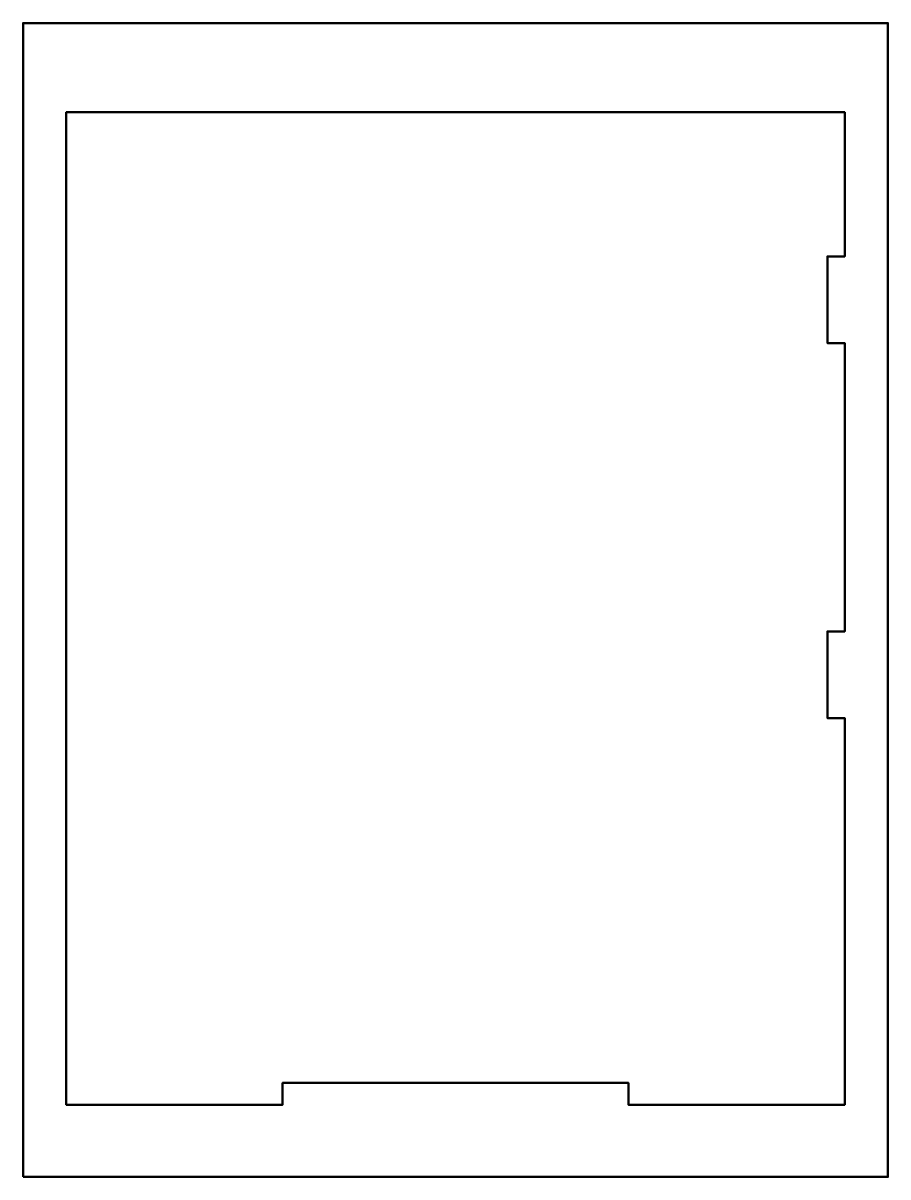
# Paper-space layout 'ISO A3 Title Block' of a CAD drawing. Header units: millimetres. Extents: x 0 to 300, y 0 to 400.
import ezdxf

# ---------------------------------------------------------------- set-up
doc = ezdxf.new("R2010")
doc.units = ezdxf.units.MM
doc.layers.add('Номера', color=7, linetype='Continuous')

psp = doc.layouts.new('ISO A3 Title Block')

# ---------------------------------------------------------------- linework, layer by layer
at = {"layer": 'Номера', "lineweight": 50}
psp.add_lwpolyline([(0, 0), (300, 0), (300, 400), (0, 400)], close=True, dxfattribs=at)
psp.add_lwpolyline([(15, 369.09), (15, 25), (90, 25), (90, 32.58), (210, 32.58), (210, 25), (285, 25), (285, 159.09), (279, 159.09), (279, 189.09), (285, 189.09), (285, 289.09), (279, 289.09), (279, 319.09), (285, 319.09), (285, 369.09), (15, 369.09), (15, 25)], dxfattribs=at)

doc.saveas('drawing.dxf')
